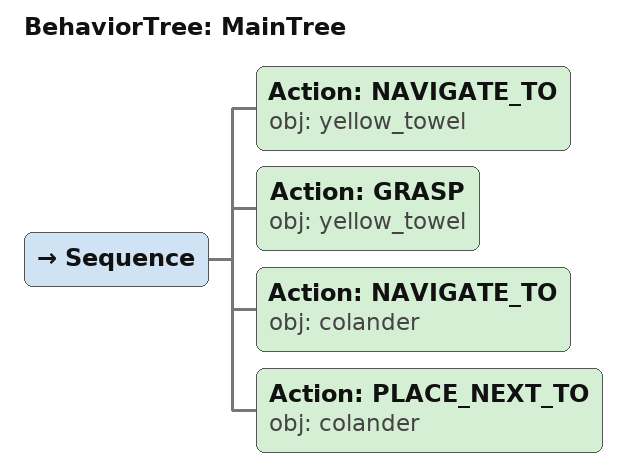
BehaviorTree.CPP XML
<root main_tree_to_execute="MainTree">
  <BehaviorTree ID="MainTree">
    <Sequence>
      <!-- Navigate to yellow_towel -->
      <Action ID="NAVIGATE_TO" obj="yellow_towel"/>
      <!-- Grasp yellow_towel -->
      <Action ID="GRASP" obj="yellow_towel"/>
      <!-- Navigate to colander -->
      <Action ID="NAVIGATE_TO" obj="colander"/>
      <!-- Place next to colander -->
      <Action ID="PLACE_NEXT_TO" obj="colander"/>
    </Sequence>
  </BehaviorTree>
</root>
